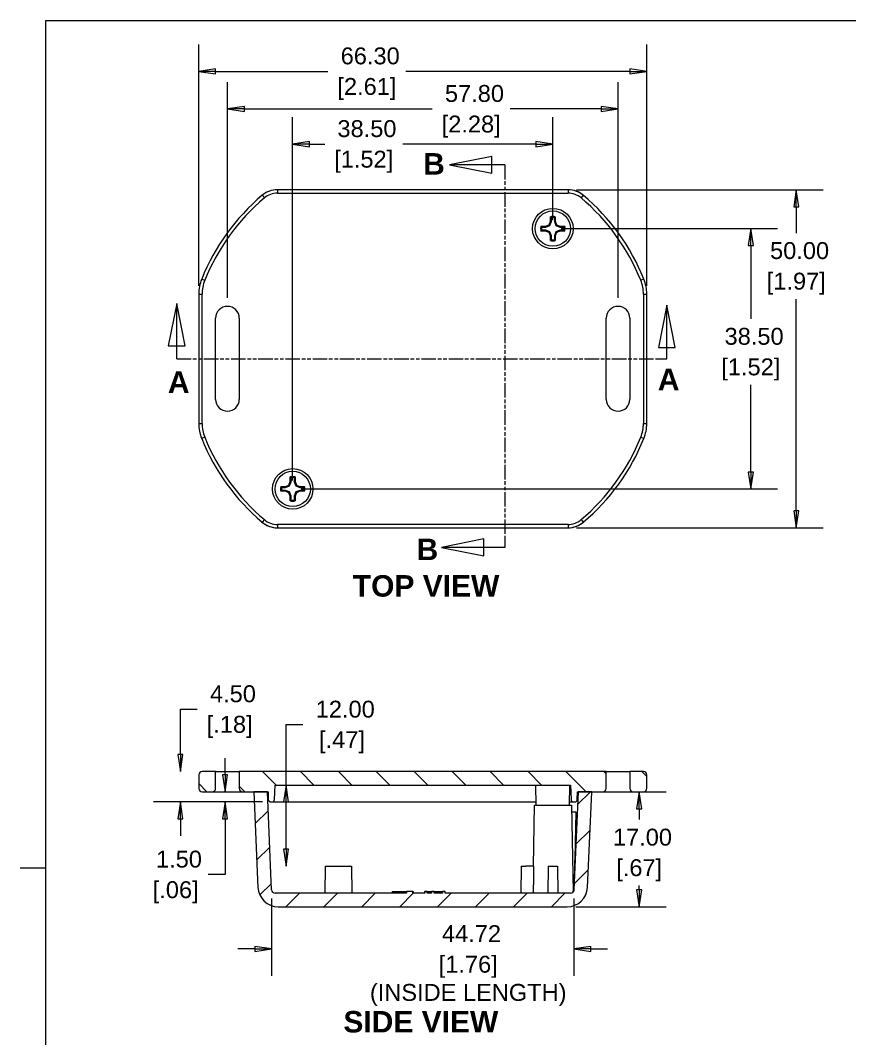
# Model space of a CAD drawing. Header units: millimetres. Extents: x 6 to 343, y 6 to 264.
# Drawn here: x 5.8 to 128.5, y 109.7 to 260.3 of the extents above; entities that cross this region are included whole.
import ezdxf

# ---------------------------------------------------------------- set-up
doc = ezdxf.new("R2010")
doc.units = ezdxf.units.MM
doc.header["$LTSCALE"] = 1.25
doc.linetypes.add('DOUBLE_DASH_CHAIN', pattern=[1.2403, 0.6614, -0.0827, 0.1654, -0.0827, 0.1654, -0.0827])
for name, color, linetype, lineweight in [('Dimension (ANSI)', 7, 'Continuous', 9), ('Hatch (ANSI)', 7, 'Continuous', 9), ('Section Line (ANSI)', 7, 'DOUBLE_DASH_CHAIN', 9), ('Sketch Geometry (ANSI)', 7, 'Continuous', 9), ('Symbol (ANSI)', 7, 'Continuous', 9), ('Visible (ANSI)', 7, 'Continuous', 9), ('Visible Narrow (ANSI)', 7, 'Continuous', 9)]:
    doc.layers.add(name, color=color, linetype=linetype, lineweight=lineweight)
doc.styles.add('Label Text (ANSI)', font='arialbd.ttf')
doc.styles.add('Note Text (ANSI)', font='arial.ttf')
doc.dimstyles.new('Default - mm (ANSI)', dxfattribs={"dimscale": 1.25, "dimtxt": 2, "dimasz": 2, "dimexe": 3.175, "dimexo": 1, "dimgap": 0.8, "dimtad": 0, "dimtih": 1, "dimtoh": 1, "dimrnd": 1e-08, "dimzin": 4, "dimdsep": 46, "dimtxsty": 'Note Text (ANSI)', "dimblk": 'Filled-1', "dimcen": 0.09, "dimdle": 10, "dimclrd": 256, "dimclre": 256, "dimclrt": 256, "dimadec": 1, "dimazin": 0, "dimtfac": 1.524, "dimtofl": 0, "dimtmove": 0, "dimatfit": 3, "dimfxl": 0, "dimtolj": 1, "dimtzin": 0, "dimlwd": -1, "dimlwe": -1, "dimarcsym": 0})

# ---------------------------------------------------------------- blocks, each defined once
blk = doc.blocks.new('Borders Default Border')
at = {"layer": 'Sketch Geometry (ANSI)'}
blk.add_line((7.62, 107.95), (4.6, 107.95), dxfattribs=at)
at = {"layer": 'Sketch Geometry (ANSI)', "flags": 128}
blk.add_lwpolyline([(7.62, 7.62), (7.62, 208.28), (271.78, 208.28), (271.78, 7.62), (7.62, 7.62)], dxfattribs=at)
blk = doc.blocks.new('2dTransSection0')
at = {"layer": 'Section Line (ANSI)', "linetype": 'Continuous'}
for p, q in [((60.41, 192.18), (55.41, 191.18)), ((60.41, 190.18), (60.41, 192.18)), ((60.41, 191.18), (55.41, 191.18)), ((55.41, 191.18), (60.41, 190.18)), ((61.95, 191.18), (60.41, 191.18)), ((61.95, 191.18), (61.95, 189.81)), ((61.95, 147.29), (61.95, 145.92)), ((59.48, 146.92), (54.48, 145.92)), ((59.48, 145.92), (54.48, 145.92)), ((54.48, 145.92), (59.48, 144.92)), ((59.48, 144.92), (59.48, 146.92)), ((61.95, 145.92), (59.48, 145.92))]:
    blk.add_line(p, q, dxfattribs=at)
at = {"layer": 'Section Line (ANSI)', "linetype": 'DOUBLE_DASH_CHAIN', "ltscale": 2.081385}
blk.add_line((61.95, 191.18), (61.95, 145.92), dxfattribs=at)
at = {"layer": 'Section Line (ANSI)', "linetype": 'Continuous', "flags": 128}
for points in [[(60.41, 192.18), (55.41, 191.18), (60.41, 190.18), (60.41, 192.18)], [(59.48, 146.92), (54.48, 145.92), (59.48, 144.92), (59.48, 146.92)]]:
    blk.add_lwpolyline(points, dxfattribs=at)
at = {"layer": 'Section Line (ANSI)'}
for points in [[(60.41, 192.18), (55.41, 191.18), (60.41, 190.18), (60.41, 192.18)], [(59.48, 146.92), (54.48, 145.92), (59.48, 144.92), (59.48, 146.92)]]:
    blk.add_solid(points, dxfattribs=at)
at = {"layer": 'Section Line (ANSI)', "char_height": 2.54, "attachment_point": 7, "style": 'Label Text (ANSI)'}
for insert in [(52.29, 190.03), (51.51, 144.41)]:
    blk.add_mtext('B', dxfattribs=dict(at, insert=insert))
blk = doc.blocks.new('2dTransSection1')
at = {"layer": 'Section Line (ANSI)', "linetype": 'Continuous'}
for p, q in [((23.11, 174.78), (22.11, 169.78)), ((23.11, 169.78), (23.11, 174.78)), ((24.11, 169.78), (23.11, 174.78)), ((81.14, 174.58), (80.14, 169.58)), ((81.14, 169.58), (81.14, 174.58)), ((82.14, 169.58), (81.14, 174.58)), ((22.11, 169.78), (24.11, 169.78)), ((23.11, 168.24), (23.11, 169.78)), ((80.14, 169.58), (82.14, 169.58)), ((81.14, 168.24), (81.14, 169.58)), ((23.11, 168.24), (24.47, 168.24)), ((79.78, 168.24), (81.14, 168.24))]:
    blk.add_line(p, q, dxfattribs=at)
at = {"layer": 'Section Line (ANSI)', "linetype": 'DOUBLE_DASH_CHAIN', "ltscale": 2.0769}
blk.add_line((23.11, 168.24), (81.14, 168.24), dxfattribs=at)
at = {"layer": 'Section Line (ANSI)', "linetype": 'Continuous', "flags": 128}
for points in [[(24.11, 169.78), (23.11, 174.78), (22.11, 169.78), (24.11, 169.78)], [(82.14, 169.58), (81.14, 174.58), (80.14, 169.58), (82.14, 169.58)]]:
    blk.add_lwpolyline(points, dxfattribs=at)
at = {"layer": 'Section Line (ANSI)'}
for points in [[(24.11, 169.78), (23.11, 174.78), (22.11, 169.78), (24.11, 169.78)], [(82.14, 169.58), (81.14, 174.58), (80.14, 169.58), (82.14, 169.58)]]:
    blk.add_solid(points, dxfattribs=at)
at = {"layer": 'Section Line (ANSI)', "char_height": 2.54, "attachment_point": 7, "style": 'Label Text (ANSI)'}
for insert in [(22.07, 164.2), (80.07, 164.52)]:
    blk.add_mtext('A', dxfattribs=dict(at, insert=insert))
blk = doc.blocks.new('Filled-1')
at = {"color": 0}
for p, q in [((0, 0), (-1, 0.15)), ((-1, 0.15), (-1, -0.15)), ((-1, 0), (0, 0)), ((-1, -0.15), (0, 0))]:
    blk.add_line(p, q, dxfattribs=at)
at = {"color": 0, "flags": 128}
blk.add_lwpolyline([(-1, -0.15), (0, 0), (-1, 0.15), (-1, -0.15)], dxfattribs=at)
at = {"color": 0}
blk.add_solid([(-1, -0.15), (0, 0), (-1, 0.15), (-1, -0.15)], dxfattribs=at)
blk = doc.blocks.new('*D11')
at = {"layer": 'Defpoints', "color": 0, "transparency": 16777216}
for p in [(98.45, 252.8), (32.15, 219.85), (98.45, 219.85)]:
    blk.add_point(p, dxfattribs=at)
at = {"layer": 'Dimension (ANSI)', "transparency": 16777216}
for p, q in [((32.15, 221.1), (32.15, 256.77)), ((98.45, 221.1), (98.45, 256.77)), ((34.65, 252.8), (51.27, 252.8)), ((95.95, 252.8), (62.81, 252.8))]:
    blk.add_line(p, q, dxfattribs=at)
at = {"layer": 'Dimension (ANSI)', "transparency": 16777216, "xscale": 2.5, "yscale": 2.5, "zscale": 2.5, "rotation": 180}
blk.add_blockref('Filled-1', (32.15, 252.8), dxfattribs=at)
at = {"layer": 'Dimension (ANSI)', "transparency": 16777216, "xscale": 2.5, "yscale": 2.5, "zscale": 2.5}
blk.add_blockref('Filled-1', (98.45, 252.8), dxfattribs=at)
at = {"layer": 'Dimension (ANSI)', "transparency": 16777216, "char_height": 2.5, "attachment_point": 5, "style": 'Note Text (ANSI)'}
for s, insert in [('\\A1; 66.30', (57.04, 255.08)), ('\\A1;[2.61]', (57.04, 250.2))]:
    blk.add_mtext(s, dxfattribs=dict(at, insert=insert))
blk = doc.blocks.new('*D12')
at = {"layer": 'Defpoints', "color": 0, "transparency": 16777216}
for p in [(86.8, 235.29), (86.8, 185.29), (120.58, 185.29)]:
    blk.add_point(p, dxfattribs=at)
at = {"layer": 'Dimension (ANSI)', "transparency": 16777216}
for p, q in [((88.05, 235.29), (124.55, 235.29)), ((120.58, 232.79), (120.58, 228.88)), ((120.58, 187.79), (120.58, 219.12)), ((88.05, 185.29), (124.55, 185.29))]:
    blk.add_line(p, q, dxfattribs=at)
at = {"layer": 'Dimension (ANSI)', "transparency": 16777216, "xscale": 2.5, "yscale": 2.5, "zscale": 2.5}
for p, rotation in [((120.58, 235.29), 90), ((120.58, 185.29), 270)]:
    blk.add_blockref('Filled-1', p, dxfattribs=dict(at, rotation=rotation))
at = {"layer": 'Dimension (ANSI)', "transparency": 16777216, "char_height": 2.5, "attachment_point": 5, "style": 'Note Text (ANSI)'}
for s, insert in [('\\A1; 50.00', (120.58, 226.28)), ('\\A1;[1.97]', (120.58, 221.4))]:
    blk.add_mtext(s, dxfattribs=dict(at, insert=insert))
blk = doc.blocks.new('*D13')
at = {"layer": 'Defpoints', "color": 0, "transparency": 16777216}
for p in [(84.55, 229.54), (46.05, 191.04), (113.85, 191.04)]:
    blk.add_point(p, dxfattribs=at)
at = {"layer": 'Dimension (ANSI)', "transparency": 16777216}
for p, q in [((85.8, 229.54), (117.81, 229.54)), ((113.85, 227.04), (113.85, 216.2)), ((113.85, 193.54), (113.85, 206.44)), ((47.3, 191.04), (117.81, 191.04))]:
    blk.add_line(p, q, dxfattribs=at)
at = {"layer": 'Dimension (ANSI)', "transparency": 16777216, "xscale": 2.5, "yscale": 2.5, "zscale": 2.5}
for p, rotation in [((113.85, 229.54), 90), ((113.85, 191.04), 270)]:
    blk.add_blockref('Filled-1', p, dxfattribs=dict(at, rotation=rotation))
at = {"layer": 'Dimension (ANSI)', "transparency": 16777216, "char_height": 2.5, "attachment_point": 5, "style": 'Note Text (ANSI)'}
for s, insert in [('\\A1; 38.50', (113.85, 213.6)), ('\\A1;[1.52]', (113.85, 208.72))]:
    blk.add_mtext(s, dxfattribs=dict(at, insert=insert))
blk = doc.blocks.new('*D14')
at = {"layer": 'Defpoints', "color": 0, "transparency": 16777216}
for p in [(46.05, 242.04), (84.55, 229.54), (46.05, 191.04)]:
    blk.add_point(p, dxfattribs=at)
at = {"layer": 'Dimension (ANSI)', "transparency": 16777216}
for p, q in [((46.05, 192.29), (46.05, 246.01)), ((84.55, 230.79), (84.55, 246.01)), ((48.55, 242.04), (50.79, 242.04)), ((82.05, 242.04), (62.33, 242.04))]:
    blk.add_line(p, q, dxfattribs=at)
at = {"layer": 'Dimension (ANSI)', "transparency": 16777216, "xscale": 2.5, "yscale": 2.5, "zscale": 2.5, "rotation": 180}
blk.add_blockref('Filled-1', (46.05, 242.04), dxfattribs=at)
at = {"layer": 'Dimension (ANSI)', "transparency": 16777216, "xscale": 2.5, "yscale": 2.5, "zscale": 2.5}
blk.add_blockref('Filled-1', (84.55, 242.04), dxfattribs=at)
at = {"layer": 'Dimension (ANSI)', "transparency": 16777216, "char_height": 2.5, "attachment_point": 5, "style": 'Note Text (ANSI)'}
for s, insert in [('\\A1; 38.50', (56.56, 244.32)), ('\\A1;[1.52]', (56.56, 239.44))]:
    blk.add_mtext(s, dxfattribs=dict(at, insert=insert))
blk = doc.blocks.new('*D15')
at = {"layer": 'Defpoints', "color": 0, "transparency": 16777216}
for p in [(90.3, 146.24), (86.69, 129.24), (97.33, 129.24)]:
    blk.add_point(p, dxfattribs=at)
at = {"layer": 'Dimension (ANSI)', "transparency": 16777216}
for p, q in [((91.55, 146.24), (101.3, 146.24)), ((97.33, 143.74), (97.33, 142.13)), ((97.33, 131.74), (97.33, 132.37)), ((87.94, 129.24), (101.3, 129.24))]:
    blk.add_line(p, q, dxfattribs=at)
at = {"layer": 'Dimension (ANSI)', "transparency": 16777216, "xscale": 2.5, "yscale": 2.5, "zscale": 2.5}
for p, rotation in [((97.33, 146.24), 90), ((97.33, 129.24), 270)]:
    blk.add_blockref('Filled-1', p, dxfattribs=dict(at, rotation=rotation))
at = {"layer": 'Dimension (ANSI)', "transparency": 16777216, "char_height": 2.5, "attachment_point": 5, "style": 'Note Text (ANSI)'}
for s, insert in [('\\A1; 17.00', (97.33, 139.52)), ('\\A1;[.67]', (97.33, 134.64))]:
    blk.add_mtext(s, dxfattribs=dict(at, insert=insert))
blk = doc.blocks.new('*D16')
at = {"layer": 'Defpoints', "color": 0, "transparency": 16777216}
for p in [(29.43, 149.24), (32.65, 149.24), (42.84, 144.74)]:
    blk.add_point(p, dxfattribs=at)
at = {"layer": 'Dimension (ANSI)', "transparency": 16777216}
for p, q in [((29.43, 151.74), (29.43, 158.45)), ((29.43, 158.45), (31.93, 158.45)), ((41.59, 144.74), (25.46, 144.74)), ((29.43, 142.24), (29.43, 139.74))]:
    blk.add_line(p, q, dxfattribs=at)
at = {"layer": 'Dimension (ANSI)', "transparency": 16777216, "xscale": 2.5, "yscale": 2.5, "zscale": 2.5}
for p, rotation in [((29.43, 149.24), 270), ((29.43, 144.74), 90)]:
    blk.add_blockref('Filled-1', p, dxfattribs=dict(at, rotation=rotation))
at = {"layer": 'Dimension (ANSI)', "transparency": 16777216, "char_height": 2.5, "attachment_point": 5, "style": 'Note Text (ANSI)'}
for s, insert in [('\\A1; 4.50', (36.73, 160.73)), ('\\A1;[.18]', (36.73, 155.85))]:
    blk.add_mtext(s, dxfattribs=dict(at, insert=insert))
blk = doc.blocks.new('*D17')
at = {"layer": 'Defpoints', "color": 0, "transparency": 16777216}
for p in [(32.65, 146.24), (36.04, 146.24), (42.84, 144.74)]:
    blk.add_point(p, dxfattribs=at)
at = {"layer": 'Dimension (ANSI)', "transparency": 16777216}
for p, q in [((36.04, 148.74), (36.04, 151.24)), ((33.9, 146.24), (40.01, 146.24)), ((41.59, 144.74), (32.07, 144.74)), ((36.04, 142.24), (36.04, 133.99)), ((36.04, 133.99), (33.54, 133.99))]:
    blk.add_line(p, q, dxfattribs=at)
at = {"layer": 'Dimension (ANSI)', "transparency": 16777216, "xscale": 2.5, "yscale": 2.5, "zscale": 2.5}
for p, rotation in [((36.04, 146.24), 270), ((36.04, 144.74), 90)]:
    blk.add_blockref('Filled-1', p, dxfattribs=dict(at, rotation=rotation))
at = {"layer": 'Dimension (ANSI)', "transparency": 16777216, "char_height": 2.5, "attachment_point": 5, "style": 'Note Text (ANSI)'}
for s, insert in [('\\A1; 1.50', (28.74, 136.27)), ('\\A1;[.06]', (28.74, 131.39))]:
    blk.add_mtext(s, dxfattribs=dict(at, insert=insert))
blk = doc.blocks.new('*D18')
at = {"layer": 'Defpoints', "color": 0, "transparency": 16777216}
for p in [(42.94, 131.72), (87.66, 131.72), (87.66, 123.01)]:
    blk.add_point(p, dxfattribs=at)
at = {"layer": 'Dimension (ANSI)', "transparency": 16777216}
for p, q in [((42.94, 130.47), (42.94, 119.04)), ((87.66, 130.47), (87.66, 119.04)), ((40.44, 123.01), (37.94, 123.01)), ((90.16, 123.01), (92.66, 123.01))]:
    blk.add_line(p, q, dxfattribs=at)
at = {"layer": 'Dimension (ANSI)', "transparency": 16777216, "xscale": 2.5, "yscale": 2.5, "zscale": 2.5}
blk.add_blockref('Filled-1', (42.94, 123.01), dxfattribs=at)
at = {"layer": 'Dimension (ANSI)', "transparency": 16777216, "xscale": 2.5, "yscale": 2.5, "zscale": 2.5, "rotation": 180}
blk.add_blockref('Filled-1', (87.66, 123.01), dxfattribs=at)
at = {"layer": 'Dimension (ANSI)', "transparency": 16777216, "char_height": 2.5, "attachment_point": 5, "style": 'Note Text (ANSI)'}
for s, insert in [('\\A1; 44.72{\\fArial|b0|i0;\\H1.9108;}', (72.03, 125.27)), ('\\A1;[1.76]{\\P(INSIDE LENGTH)}', (72.03, 118.28))]:
    blk.add_mtext(s, dxfattribs=dict(at, insert=insert))
blk = doc.blocks.new('*D19')
at = {"layer": 'Defpoints', "color": 0, "transparency": 16777216}
for p in [(43.44, 147.24), (45.08, 147.24), (54.73, 135.24)]:
    blk.add_point(p, dxfattribs=at)
at = {"layer": 'Dimension (ANSI)', "transparency": 16777216}
for p, q in [((45.08, 147.24), (45.08, 156.18)), ((45.08, 156.18), (47.58, 156.18)), ((45.08, 137.74), (45.08, 144.74))]:
    blk.add_line(p, q, dxfattribs=at)
at = {"layer": 'Dimension (ANSI)', "transparency": 16777216, "xscale": 2.5, "yscale": 2.5, "zscale": 2.5}
for p, rotation in [((45.08, 147.24), 90), ((45.08, 135.24), 270)]:
    blk.add_blockref('Filled-1', p, dxfattribs=dict(at, rotation=rotation))
at = {"layer": 'Dimension (ANSI)', "transparency": 16777216, "char_height": 2.5, "attachment_point": 5, "style": 'Note Text (ANSI)'}
for s, insert in [('\\A1; 12.00', (53.35, 158.45)), ('\\A1;[.47]', (53.35, 153.58))]:
    blk.add_mtext(s, dxfattribs=dict(at, insert=insert))
blk = doc.blocks.new('*D43')
at = {"layer": 'Defpoints', "color": 0, "transparency": 16777216}
for p in [(94.2, 247.24), (36.4, 218.04), (94.2, 218.04)]:
    blk.add_point(p, dxfattribs=at)
at = {"layer": 'Dimension (ANSI)', "transparency": 16777216}
for p, q in [((36.4, 219.29), (36.4, 251.21)), ((94.2, 219.29), (94.2, 251.21)), ((38.9, 247.24), (66.7, 247.24)), ((91.7, 247.24), (78.24, 247.24))]:
    blk.add_line(p, q, dxfattribs=at)
at = {"layer": 'Dimension (ANSI)', "transparency": 16777216, "xscale": 2.5, "yscale": 2.5, "zscale": 2.5, "rotation": 180}
blk.add_blockref('Filled-1', (36.4, 247.24), dxfattribs=at)
at = {"layer": 'Dimension (ANSI)', "transparency": 16777216, "xscale": 2.5, "yscale": 2.5, "zscale": 2.5}
blk.add_blockref('Filled-1', (94.2, 247.24), dxfattribs=at)
at = {"layer": 'Dimension (ANSI)', "transparency": 16777216, "char_height": 2.5, "attachment_point": 5, "style": 'Note Text (ANSI)'}
for s, insert in [('\\A1; 57.80', (72.47, 249.52)), ('\\A1;[2.28]', (72.47, 244.64))]:
    blk.add_mtext(s, dxfattribs=dict(at, insert=insert))

msp = doc.modelspace()

# ---------------------------------------------------------------- hatches: boundary and pattern name
at = {"layer": 'Hatch (ANSI)'}
h = msp.add_hatch(dxfattribs=at)
h.set_pattern_fill('ANSI31', color=256, scale=31.75, angle=90.00021, style=0)
h.set_pattern_definition([(135.0002, (0, 0), (-2.80632, -2.80634), [])])
edge = h.paths.add_edge_path()
edge.add_ellipse((32.654, 146.7444), major_axis=(-0.5, 0), ratio=1, start_angle=0, end_angle=90)
edge.add_line((32.654, 146.2444), (34.154, 146.2444))
edge.add_ellipse((34.154, 146.7444), major_axis=(0, -0.5), ratio=1, start_angle=0, end_angle=90)
edge.add_line((34.654, 146.7444), (34.654, 149.2444))
edge.add_line((34.654, 149.2444), (32.654, 149.2444))
edge.add_ellipse((32.654, 148.7444), major_axis=(0, 0.5), ratio=1, start_angle=0, end_angle=90)
edge.add_line((32.154, 148.7444), (32.154, 146.7444))
edge = h.paths.add_edge_path()
edge.add_ellipse((97.954, 148.7444), major_axis=(0.5, 0), ratio=1, start_angle=0, end_angle=90)
edge.add_line((97.954, 149.2444), (95.954, 149.2444))
edge.add_line((95.954, 149.2444), (95.954, 146.7444))
edge.add_ellipse((96.454, 146.7444), major_axis=(-0.5, 0), ratio=1, start_angle=0, end_angle=90)
edge.add_line((96.454, 146.2444), (97.954, 146.2444))
edge.add_ellipse((97.954, 146.7444), major_axis=(0, -0.5), ratio=1, start_angle=0, end_angle=90)
edge.add_line((98.454, 146.7444), (98.454, 148.7444))
edge = h.paths.add_edge_path()
edge.add_ellipse((87.6427, 145.1444), major_axis=(-0.3998, -0.014), ratio=1, start_angle=0, end_angle=88)
edge.add_line((87.6427, 144.7444), (87.7654, 144.7444))
edge.add_ellipse((87.7654, 145.1444), major_axis=(0, -0.4), ratio=1, start_angle=0, end_angle=88)
edge.add_line((88.1651, 145.1304), (88.204, 146.2444))
edge.add_line((88.204, 146.2444), (88.304, 146.2444))
edge.add_line((88.304, 146.2444), (90.304, 146.2444))
edge.add_line((90.304, 146.2444), (91.954, 146.2444))
edge.add_ellipse((91.954, 146.7444), major_axis=(0, -0.5), ratio=1, start_angle=0, end_angle=90)
edge.add_line((92.454, 146.7444), (92.454, 149.2444))
edge.add_line((92.454, 149.2444), (38.154, 149.2444))
edge.add_line((38.154, 149.2444), (38.154, 146.7444))
edge.add_ellipse((38.654, 146.7444), major_axis=(-0.5, 0), ratio=1, start_angle=0, end_angle=90)
edge.add_line((38.654, 146.2444), (40.304, 146.2444))
edge.add_line((40.304, 146.2444), (42.304, 146.2444))
edge.add_line((42.304, 146.2444), (42.404, 146.2444))
edge.add_line((42.404, 146.2444), (42.4429, 145.1304))
edge.add_ellipse((42.8427, 145.1444), major_axis=(-0.3998, -0.014), ratio=1, start_angle=0, end_angle=88)
edge.add_line((42.8427, 144.7444), (42.9654, 144.7444))
edge.add_ellipse((42.9654, 145.1444), major_axis=(0, -0.4), ratio=1, start_angle=0, end_angle=88)
edge.add_line((43.3651, 145.1304), (43.439, 147.2444))
edge.add_line((43.439, 147.2444), (87.1691, 147.2444))
edge.add_line((87.1691, 147.2444), (87.2429, 145.1304))
h = msp.add_hatch(dxfattribs=at)
h.set_pattern_fill('ANSI31', color=256, scale=31.75, style=0)
h.set_pattern_definition([(45, (0, 0), (-2.80633, 2.80633), [])])
edge = h.paths.add_edge_path()
edge.add_ellipse((86.6899, 132.2444), major_axis=(0, -3), ratio=1, start_angle=0, end_angle=87.5)
edge.add_line((89.6871, 132.1135), (90.304, 146.2444))
edge.add_line((90.304, 146.2444), (88.304, 146.2444))
edge.add_line((88.304, 146.2444), (87.67, 131.7226))
edge.add_ellipse((87.1705, 131.7444), major_axis=(0.4995, -0.0218), ratio=1, start_angle=272.5, end_angle=360, ccw=False)
edge.add_line((87.1705, 131.2444), (68.6002, 131.2444))
edge.add_line((68.6002, 131.2444), (68.6002, 131.4944))
edge.add_line((68.6002, 131.4944), (68.2434, 131.4944))
edge.add_line((68.2434, 131.4944), (68.2434, 131.2444))
edge.add_line((68.2434, 131.2444), (66.969, 131.2444))
edge.add_line((66.969, 131.2444), (66.969, 131.4944))
edge.add_line((66.969, 131.4944), (66.5962, 131.4944))
edge.add_line((66.5962, 131.4944), (66.5962, 131.2444))
edge.add_line((66.5962, 131.2444), (65.9608, 131.2444))
edge.add_line((65.9608, 131.2444), (65.9608, 131.4944))
edge.add_line((65.9608, 131.4944), (65.6087, 131.4944))
edge.add_line((65.6087, 131.4944), (65.6087, 131.2444))
edge.add_line((65.6087, 131.2444), (63.8487, 131.2444))
edge.add_line((63.8487, 131.2444), (63.8487, 131.4944))
edge.add_line((63.8487, 131.4944), (62.8955, 131.4944))
edge.add_line((62.8955, 131.4944), (62.8955, 131.2444))
edge.add_line((62.8955, 131.2444), (43.4376, 131.2444))
edge.add_ellipse((43.4376, 131.7444), major_axis=(0, -0.5), ratio=1, start_angle=272.5, end_angle=360, ccw=False)
edge.add_line((42.9381, 131.7226), (42.304, 146.2444))
edge.add_line((42.304, 146.2444), (40.304, 146.2444))
edge.add_line((40.304, 146.2444), (40.921, 132.1135))
edge.add_ellipse((43.9181, 132.2444), major_axis=(-2.9971, -0.1309), ratio=1, start_angle=0, end_angle=87.5)
edge.add_line((43.9181, 129.2444), (86.6899, 129.2444))

# ---------------------------------------------------------------- linework, layer by layer
at = {"layer": 'Visible (ANSI)'}
for p, q in [((43.8007, 235.2946), (43.804, 235.2946)), ((86.804, 235.2946), (43.804, 235.2946)), ((86.804, 235.2946), (86.8074, 235.2946)), ((83.9952, 230.1034), (84.1984, 230.6268)), ((84.0991, 229.9996), (84.3328, 230.6016)), ((84.1984, 230.6268), (84.1984, 231.3126)), ((84.1984, 230.6268), (84.3328, 230.6016)), ((84.3328, 230.6016), (84.3328, 231.1989)), ((84.7753, 231.1989), (84.7753, 230.6016)), ((84.9096, 230.6268), (84.7753, 230.6016)), ((84.7753, 230.6016), (85.009, 229.9996)), ((84.9096, 231.3126), (84.9096, 230.6268)), ((84.9096, 230.6268), (85.1128, 230.1034)), ((82.786, 229.9002), (83.4718, 229.9002)), ((83.4718, 229.189), (82.786, 229.189)), ((82.8997, 229.7658), (83.497, 229.7658)), ((83.497, 229.3234), (82.8997, 229.3234)), ((83.4718, 229.9002), (83.9952, 230.1034)), ((83.4718, 229.9002), (83.497, 229.7658)), ((83.4718, 229.189), (83.497, 229.3234)), ((83.9952, 228.9858), (83.4718, 229.189)), ((83.497, 229.7658), (84.0991, 229.9996)), ((84.0991, 229.0896), (83.497, 229.3234)), ((83.9952, 230.1034), (84.0991, 229.9996)), ((83.9952, 228.9858), (84.0991, 229.0896)), ((84.1984, 228.4624), (83.9952, 228.9858)), ((84.3328, 228.4876), (84.0991, 229.0896)), ((85.009, 229.0896), (84.7753, 228.4876)), ((85.1128, 228.9858), (84.9096, 228.4624)), ((85.1128, 230.1034), (85.009, 229.9996)), ((85.009, 229.9996), (85.6111, 229.7658)), ((85.6111, 229.3234), (85.009, 229.0896)), ((85.1128, 228.9858), (85.009, 229.0896)), ((85.1128, 230.1034), (85.6362, 229.9002)), ((85.6362, 229.189), (85.1128, 228.9858)), ((85.6362, 229.9002), (85.6111, 229.7658)), ((85.6111, 229.7658), (86.2083, 229.7658)), ((85.6362, 229.189), (85.6111, 229.3234)), ((86.2083, 229.3234), (85.6111, 229.3234)), ((85.6362, 229.9002), (86.322, 229.9002)), ((86.322, 229.189), (85.6362, 229.189)), ((84.1984, 228.4624), (84.3328, 228.4876)), ((84.1984, 227.7766), (84.1984, 228.4624)), ((84.3328, 227.8903), (84.3328, 228.4876)), ((84.9096, 228.4624), (84.7753, 228.4876)), ((84.7753, 228.4876), (84.7753, 227.8903)), ((84.9096, 228.4624), (84.9096, 227.7766)), ((32.154, 219.852), (32.154, 200.7372)), ((98.454, 200.7372), (98.454, 219.852)), ((34.654, 204.2946), (34.654, 216.2946)), ((38.154, 216.2946), (38.154, 204.2946)), ((92.454, 204.2946), (92.454, 216.2946)), ((95.954, 216.2946), (95.954, 204.2946)), ((45.6984, 192.1268), (45.6984, 192.8126)), ((46.4096, 192.8126), (46.4096, 192.1268)), ((44.286, 191.4002), (44.9718, 191.4002)), ((44.9718, 191.4002), (45.4952, 191.6034)), ((44.9718, 191.4002), (44.997, 191.2658)), ((44.997, 191.2658), (45.5991, 191.4996)), ((45.4952, 191.6034), (45.6984, 192.1268)), ((45.4952, 191.6034), (45.5991, 191.4996)), ((45.5991, 191.4996), (45.8328, 192.1016)), ((45.6984, 192.1268), (45.8328, 192.1016)), ((45.8328, 192.1016), (45.8328, 192.6989)), ((46.2753, 192.6989), (46.2753, 192.1016)), ((46.4096, 192.1268), (46.2753, 192.1016)), ((46.2753, 192.1016), (46.509, 191.4996)), ((46.4096, 192.1268), (46.6128, 191.6034)), ((46.6128, 191.6034), (46.509, 191.4996)), ((46.509, 191.4996), (47.1111, 191.2658)), ((46.6128, 191.6034), (47.1362, 191.4002)), ((47.1362, 191.4002), (47.1111, 191.2658)), ((47.1362, 191.4002), (47.822, 191.4002)), ((44.9718, 190.689), (44.286, 190.689)), ((44.3997, 191.2658), (44.997, 191.2658)), ((44.997, 190.8234), (44.3997, 190.8234)), ((44.9718, 190.689), (44.997, 190.8234)), ((45.4952, 190.4858), (44.9718, 190.689)), ((45.5991, 190.5896), (44.997, 190.8234)), ((45.4952, 190.4858), (45.5991, 190.5896)), ((45.6984, 189.9624), (45.4952, 190.4858)), ((45.8328, 189.9876), (45.5991, 190.5896)), ((45.6984, 189.9624), (45.8328, 189.9876)), ((45.6984, 189.2766), (45.6984, 189.9624)), ((45.8328, 189.3903), (45.8328, 189.9876)), ((46.509, 190.5896), (46.2753, 189.9876)), ((46.4096, 189.9624), (46.2753, 189.9876)), ((46.2753, 189.9876), (46.2753, 189.3903)), ((46.6128, 190.4858), (46.4096, 189.9624)), ((46.4096, 189.9624), (46.4096, 189.2766)), ((47.1111, 190.8234), (46.509, 190.5896)), ((46.6128, 190.4858), (46.509, 190.5896)), ((47.1362, 190.689), (46.6128, 190.4858)), ((47.1111, 191.2658), (47.7083, 191.2658)), ((47.1362, 190.689), (47.1111, 190.8234)), ((47.7083, 190.8234), (47.1111, 190.8234)), ((47.822, 190.689), (47.1362, 190.689)), ((43.804, 185.2946), (43.8007, 185.2946)), ((43.804, 185.2946), (86.804, 185.2946)), ((86.8074, 185.2946), (86.804, 185.2946)), ((34.654, 149.2444), (32.654, 149.2444)), ((34.654, 146.7444), (34.654, 149.2444)), ((34.654, 149.2444), (38.154, 149.2444)), ((92.454, 149.2444), (38.154, 149.2444)), ((38.154, 149.2444), (38.154, 146.7444)), ((92.454, 146.7444), (92.454, 149.2444)), ((92.454, 149.2444), (95.954, 149.2444)), ((97.954, 149.2444), (95.954, 149.2444)), ((95.954, 149.2444), (95.954, 146.7444)), ((32.154, 148.7444), (32.154, 146.7444)), ((98.454, 146.7444), (98.454, 148.7444)), ((32.654, 146.2444), (34.154, 146.2444)), ((34.154, 146.2444), (38.654, 146.2444)), ((38.654, 146.2444), (42.404, 146.2444)), ((42.304, 146.2444), (40.304, 146.2444)), ((40.304, 146.2444), (40.921, 132.1135)), ((42.9381, 131.7226), (42.304, 146.2444)), ((42.404, 146.2444), (42.4429, 145.1304)), ((43.3651, 145.1304), (43.439, 147.2444)), ((43.439, 147.2444), (87.1691, 147.2444)), ((82.1064, 144.2444), (82.054, 147.2444)), ((87.0017, 144.2444), (87.054, 147.2444)), ((87.1691, 147.2444), (87.2429, 145.1304)), ((88.304, 146.2444), (87.67, 131.7226)), ((88.1651, 145.1304), (88.204, 146.2444)), ((88.204, 146.2444), (91.954, 146.2444)), ((90.304, 146.2444), (88.304, 146.2444)), ((89.6871, 132.1135), (90.304, 146.2444)), ((91.954, 146.2444), (96.454, 146.2444)), ((96.454, 146.2444), (97.954, 146.2444)), ((42.8427, 144.7444), (42.9654, 144.7444)), ((42.9654, 144.7444), (43.804, 144.7444)), ((43.804, 144.7444), (82.0977, 144.7444)), ((87.0104, 144.7444), (87.6427, 144.7444)), ((87.6427, 144.7444), (87.7654, 144.7444)), ((81.7809, 144.2444), (81.6239, 135.2444)), ((81.7809, 144.2444), (87.3271, 144.2444)), ((87.3271, 144.2444), (87.551, 131.42)), ((87.9567, 143.2444), (87.3446, 143.2444)), ((50.8739, 135.2444), (50.804, 131.2444)), ((50.8739, 135.2444), (54.7342, 135.2444)), ((54.7342, 135.2444), (54.804, 131.2444)), ((79.8739, 135.2444), (79.804, 131.2444)), ((79.8739, 135.2444), (80.554, 135.2444)), ((81.7039, 135.2444), (80.554, 135.2444)), ((83.8739, 135.2444), (83.804, 131.2444)), ((83.8739, 135.2444), (85.2342, 135.2444)), ((85.2342, 135.2444), (85.304, 131.2444)), ((62.8955, 131.2444), (43.4376, 131.2444)), ((60.7961, 131.4944), (60.8487, 131.4944)), ((60.7961, 131.4944), (60.7961, 131.2444)), ((60.8487, 131.4944), (62.8955, 131.4944)), ((60.8487, 131.4944), (60.8487, 131.2444)), ((63.8487, 131.4944), (62.8955, 131.4944)), ((62.8955, 131.4944), (62.8955, 131.2444)), ((63.8487, 131.2444), (63.8487, 131.4944)), ((63.8487, 131.4944), (63.899, 131.4944)), ((65.6087, 131.2444), (63.8487, 131.2444)), ((63.899, 131.4944), (63.899, 131.2444)), ((65.5584, 131.4944), (65.6087, 131.4944)), ((65.5584, 131.4944), (65.5584, 131.2444)), ((65.9608, 131.4944), (65.6087, 131.4944)), ((65.6087, 131.4944), (65.6087, 131.2444)), ((65.9608, 131.2444), (65.9608, 131.4944)), ((66.5962, 131.2444), (65.9608, 131.2444)), ((65.9609, 131.4944), (66.3107, 131.4944)), ((66.3107, 131.4944), (66.5962, 131.4944)), ((66.3107, 131.4944), (66.3107, 131.2444)), ((66.969, 131.4944), (66.5962, 131.4944)), ((66.5962, 131.4944), (66.5962, 131.2444)), ((66.969, 131.2444), (66.969, 131.4944)), ((66.969, 131.4944), (67.5843, 131.4944)), ((68.2434, 131.2444), (66.969, 131.2444)), ((67.5843, 131.4944), (68.2434, 131.4944)), ((68.6002, 131.4944), (68.2434, 131.4944)), ((68.2434, 131.4944), (68.2434, 131.2444)), ((68.6002, 131.2444), (68.6002, 131.4944)), ((87.1705, 131.2444), (68.6002, 131.2444)), ((43.9181, 129.2444), (86.6899, 129.2444))]:
    msp.add_line(p, q, dxfattribs=at)
for centre, radius in [((84.554, 229.5446), 3), ((84.554, 229.5446), 2.6162), ((46.054, 191.0446), 3), ((46.054, 191.0446), 2.6162)]:
    msp.add_circle(centre, radius, dxfattribs=at)
for centre, radius, start, end in [((43.804, 231.7946), 3.5, 90, 130.112189), ((86.804, 231.7946), 3.5, 49.887811, 90), ((61.9165, 210.2946), 31.6125, 130.112189, 158.08977), ((68.6915, 210.2946), 31.6125, 21.91023, 49.887811), ((84.554, 229.5446), 1.8034, 78.627718, 101.372282), ((84.554, 229.5446), 1.669, 82.38276, 97.61724), ((84.554, 229.5446), 1.8034, 168.627718, 191.372282), ((84.554, 229.5446), 1.669, 172.38276, 187.61724), ((84.554, 229.5446), 1.669, 352.38276, 7.61724), ((84.554, 229.5446), 1.8034, 348.627718, 11.372282), ((84.554, 229.5446), 1.8034, 258.627718, 281.372282), ((84.554, 229.5446), 1.669, 262.38276, 277.61724), ((38.154, 219.852), 6, 158.08977, 180), ((92.454, 219.852), 6, 0, 21.91023), ((36.404, 216.2946), 1.75, 0, 180), ((94.204, 216.2946), 1.75, 0, 180), ((36.404, 204.2946), 1.75, 180, 0), ((94.204, 204.2946), 1.75, 180, 0), ((38.154, 200.7372), 6, 180, 201.91023), ((92.454, 200.7372), 6, 338.08977, 0), ((61.9165, 210.2946), 31.6125, 201.91023, 229.887811), ((68.6915, 210.2946), 31.6125, 310.112189, 338.08977), ((46.054, 191.0446), 1.8034, 78.627718, 101.372282), ((46.054, 191.0446), 1.8034, 168.627718, 191.372282), ((46.054, 191.0446), 1.669, 82.38276, 97.61724), ((46.054, 191.0446), 1.8034, 348.627718, 11.372282), ((46.054, 191.0446), 1.669, 172.38276, 187.61724), ((46.054, 191.0446), 1.669, 352.38276, 7.61724), ((46.054, 191.0446), 1.8034, 258.627718, 281.372282), ((46.054, 191.0446), 1.669, 262.38276, 277.61724), ((43.804, 188.7946), 3.5, 229.887811, 270), ((86.804, 188.7946), 3.5, 270, 310.112189), ((32.654, 148.7444), 0.5, 90, 180), ((97.954, 148.7444), 0.5, 0, 90), ((32.654, 146.7444), 0.5, 180, 270), ((34.154, 146.7444), 0.5, 270, 0), ((38.654, 146.7444), 0.5, 180, 270), ((91.954, 146.7444), 0.5, 270, 0), ((96.454, 146.7444), 0.5, 180, 270), ((97.954, 146.7444), 0.5, 270, 0), ((42.8427, 145.1444), 0.4, 182, 270), ((42.9654, 145.1444), 0.4, 270, 358), ((87.6427, 145.1444), 0.4, 182, 270), ((87.7654, 145.1444), 0.4, 270, 358), ((43.9181, 132.2444), 3, 182.5, 270), ((43.4376, 131.7444), 0.5, 182.5, 270), ((86.6899, 132.2444), 3, 270, 357.5), ((87.1705, 131.7444), 0.5, 270, 357.5)]:
    msp.add_arc(centre, radius, start, end, dxfattribs=at)
for centre, major_axis, start_param, end_param in [((43.8074, 231.7913), (-2.4796, 2.4796), 5.49873847, 6.23314247), ((86.8007, 231.7913), (2.4796, 2.4796), 0.05004283, 0.78444684), ((43.8074, 188.7979), (-2.4796, -2.4796), 0.05004283, 0.78444684), ((86.8007, 188.7979), (2.4796, -2.4796), 5.49873847, 6.23314247)]:
    msp.add_ellipse(centre, major_axis=major_axis, ratio=0.99809916, start_param=start_param, end_param=end_param, dxfattribs=at)
for points in [[(84.1984, 231.3126), (84.2678, 231.2558), (84.3328, 231.1989)], [(84.9096, 231.3126), (84.8402, 231.2558), (84.7753, 231.1989)], [(82.786, 229.9002), (82.8429, 229.8308), (82.8997, 229.7658)], [(82.786, 229.189), (82.8429, 229.2584), (82.8997, 229.3234)], [(86.322, 229.9002), (86.2652, 229.8308), (86.2083, 229.7658)], [(86.322, 229.189), (86.2652, 229.2584), (86.2083, 229.3234)], [(84.1984, 227.7766), (84.2678, 227.8334), (84.3328, 227.8903)], [(84.9096, 227.7766), (84.8402, 227.8334), (84.7753, 227.8903)], [(45.6984, 192.8126), (45.7678, 192.7558), (45.8328, 192.6989)], [(46.4096, 192.8126), (46.3402, 192.7558), (46.2753, 192.6989)], [(44.286, 191.4002), (44.3429, 191.3308), (44.3997, 191.2658)], [(47.822, 191.4002), (47.7652, 191.3308), (47.7083, 191.2658)], [(44.286, 190.689), (44.3429, 190.7584), (44.3997, 190.8234)], [(47.822, 190.689), (47.7652, 190.7584), (47.7083, 190.8234)], [(45.6984, 189.2766), (45.7678, 189.3334), (45.8328, 189.3903)], [(46.4096, 189.2766), (46.3402, 189.3334), (46.2753, 189.3903)], [(81.7039, 135.2444), (81.6766, 133.2634), (81.6493, 131.2444)]]:
    msp.add_open_spline(points, degree=2, dxfattribs=at)
for points, knots in [([(87.9567, 143.2444), (87.9128, 141.2449), (87.864, 139.1309), (87.7697, 135.4432), (87.7159, 133.4831), (87.6563, 131.7226)], [-1.17162543, -1.17162543, -1.17162543, -1.17162543, -0.56464953, -0.56464953, -0.0473601, -0.0473601, -0.0473601, -0.0473601]), ([(87.6563, 131.7226), (87.655, 131.6852), (87.6502, 131.6483), (87.6334, 131.5769), (87.6216, 131.5427), (87.5917, 131.4792), (87.5731, 131.4489), (87.5509, 131.4213)], [-0.047150259, -0.047150259, -0.047150259, -0.047150259, -0.034101865, -0.034101865, -0.0208063321, -0.0208063321, -0.007362105, -0.007362105, -0.007362105, -0.007362105])]:
    msp.add_open_spline(points, degree=3, knots=knots, dxfattribs=at)
at = {"layer": 'Visible Narrow (ANSI)'}
for p, q in [((43.804, 235.2946), (43.804, 234.7946)), ((86.804, 235.2946), (86.804, 234.7946)), ((41.549, 234.4713), (41.8712, 234.089)), ((43.804, 234.7946), (86.804, 234.7946)), ((89.059, 234.4713), (88.7369, 234.089)), ((32.5874, 222.0909), (33.0513, 221.9043)), ((98.0206, 222.0909), (97.5568, 221.9043)), ((32.154, 219.852), (32.654, 219.852)), ((32.654, 200.7372), (32.654, 219.852)), ((97.954, 219.852), (98.454, 219.852)), ((97.954, 219.852), (97.954, 200.7372)), ((32.154, 200.7372), (32.654, 200.7372)), ((97.954, 200.7372), (98.454, 200.7372)), ((33.0513, 198.6849), (32.5874, 198.4983)), ((97.5568, 198.6849), (98.0206, 198.4983)), ((41.8712, 186.5002), (41.549, 186.1179)), ((43.804, 185.7946), (43.804, 185.2946)), ((86.804, 185.7946), (43.804, 185.7946)), ((86.804, 185.7946), (86.804, 185.2946)), ((88.7369, 186.5002), (89.059, 186.1179))]:
    msp.add_line(p, q, dxfattribs=at)
for centre, radius, start, end in [((61.9165, 210.2946), 31.1125, 130.112189, 158.08977), ((43.804, 231.7946), 3, 90, 130.112189), ((86.804, 231.7946), 3, 49.887811, 90), ((68.6915, 210.2946), 31.1125, 21.91023, 49.887811), ((38.154, 219.852), 5.5, 158.08977, 180), ((92.454, 219.852), 5.5, 0, 21.91023), ((38.154, 200.7372), 5.5, 180, 201.91023), ((92.454, 200.7372), 5.5, 338.08977, 0), ((61.9165, 210.2946), 31.1125, 201.91023, 229.887811), ((68.6915, 210.2946), 31.1125, 310.112189, 338.08977), ((43.804, 188.7946), 3, 229.887811, 270), ((86.804, 188.7946), 3, 270, 310.112189)]:
    msp.add_arc(centre, radius, start, end, dxfattribs=at)

# ---------------------------------------------------------------- block references
at = {"xscale": 1.25, "yscale": 1.25, "zscale": 1.25}
msp.add_blockref('Borders Default Border', (0, 0), dxfattribs=at)
at = {"layer": 'Section Line (ANSI)', "xscale": 1.25, "yscale": 1.25, "zscale": 1.25}
for name in ['2dTransSection0', '2dTransSection1']:
    msp.add_blockref(name, (0, 0), dxfattribs=at)

# ---------------------------------------------------------------- texts
at = {"layer": 'Symbol (ANSI)', "char_height": 3.175, "attachment_point": 7, "style": 'Label Text (ANSI)'}
for s, insert in [('TOP VIEW', (54.9522, 175.0705)), ('SIDE VIEW', (53.5596, 110.5994))]:
    msp.add_mtext(s, dxfattribs=dict(at, insert=insert))

# ---------------------------------------------------------------- dimensions: what is measured, and where the dimension line sits
at = {"layer": 'Dimension (ANSI)'}
for base, p1, p2, angle, text, override, picture, middle in [((98.454, 252.8), (32.154, 219.852), (98.454, 219.852), 180, ' <>\\X[2.61]', {"dimgap": 0.8, "dimtih": 0, "dimtoh": 0, "dimdec": 2, "dimpost": '\\X', "dimtol": 0, "dimlim": 0, "dimtp": 0, "dimtm": 0, "dimtdec": 2, "dimatfit": 1}, '*D11', (57.038, 252.8)), ((94.204, 247.2412), (36.404, 218.0446), (94.204, 218.0446), 180, ' <>\\X[2.28]', {"dimgap": 0.8, "dimtih": 0, "dimtoh": 0, "dimdec": 2, "dimpost": '\\X', "dimtol": 0, "dimlim": 0, "dimtp": 0, "dimtm": 0, "dimtdec": 2, "dimatfit": 1}, '*D43', (72.4683, 247.2412)), ((46.054, 242.0446), (84.554, 229.5446), (46.054, 191.0446), 180, ' <>\\X[1.52]', {"dimgap": 0.8, "dimtih": 0, "dimtoh": 0, "dimdec": 2, "dimpost": '\\X', "dimtol": 0, "dimlim": 0, "dimtp": 0, "dimtm": 0, "dimtdec": 2, "dimatfit": 1}, '*D14', (56.5588, 242.0446)), ((120.584, 185.2946), (86.804, 235.2946), (86.804, 185.2946), 90, ' <>\\X[1.97]', {"dimgap": 0.8, "dimdec": 2, "dimpost": '\\X', "dimtol": 0, "dimlim": 0, "dimtp": 0, "dimtm": 0, "dimtdec": 2, "dimatfit": 1}, '*D12', (120.584, 224.0033)), ((113.8457, 191.0446), (84.554, 229.5446), (46.054, 191.0446), 90, ' <>\\X[1.52]', {"dimgap": 0.8, "dimdec": 2, "dimpost": '\\X', "dimtol": 0, "dimlim": 0, "dimtp": 0, "dimtm": 0, "dimtdec": 2, "dimatfit": 1}, '*D13', (113.8457, 211.3195)), ((29.4291, 149.2444), (42.8427, 144.7444), (32.654, 149.2444), 90, ' <>\\X[.18]', {"dimgap": 0.8, "dimdec": 2, "dimpost": '\\X', "dimse2": 1, "dimtol": 0, "dimlim": 0, "dimtp": 0, "dimtm": 0, "dimtdec": 2, "dimatfit": 1}, '*D16', (36.7294, 158.4543)), ((45.0801, 147.2444), (54.7342, 135.2444), (43.439, 147.2444), 90, ' <>\\X[.47]', {"dimgap": 0.8, "dimdec": 2, "dimpost": '\\X', "dimse1": 1, "dimse2": 1, "dimtol": 0, "dimlim": 0, "dimtp": 0, "dimtm": 0, "dimtdec": 2, "dimatfit": 2}, '*D19', (53.3516, 156.1783)), ((36.041, 146.2444), (42.8427, 144.7444), (32.654, 146.2444), 90, ' <>\\X[.06]', {"dimgap": 0.8, "dimdec": 2, "dimpost": '\\X', "dimtol": 0, "dimlim": 0, "dimtp": 0, "dimtm": 0, "dimtdec": 2, "dimatfit": 1}, '*D17', (28.7407, 133.991)), ((97.3325, 129.2444), (90.304, 146.2444), (86.6899, 129.2444), 90, ' <>\\X[.67]', {"dimgap": 0.8, "dimdec": 2, "dimpost": '\\X', "dimtol": 0, "dimlim": 0, "dimtp": 0, "dimtm": 0, "dimtdec": 2, "dimatfit": 1}, '*D15', (97.3325, 137.2467)), ((87.6563, 123.0104), (42.9381, 131.7226), (87.6563, 131.7226), 180, ' <>{\\fArial|b0|i0;\\H1.9108;}\\X[1.76]{\\P(INSIDE LENGTH)}', {"dimgap": 0.8, "dimtih": 0, "dimtoh": 0, "dimdec": 2, "dimpost": '\\X', "dimtol": 0, "dimlim": 0, "dimtp": 0, "dimtm": 0, "dimtdec": 2, "dimatfit": 1}, '*D18', (72.0314, 123.0104))]:
    dim = msp.add_linear_dim(base=base, p1=p1, p2=p2, angle=angle, text=text, dimstyle='Default - mm (ANSI)', override=override, dxfattribs=at)
    dim.commit()
    dim.dimension.update_dxf_attribs({"geometry": picture, "text_midpoint": middle, "dimtype": 160})

doc.saveas('drawing.dxf')
